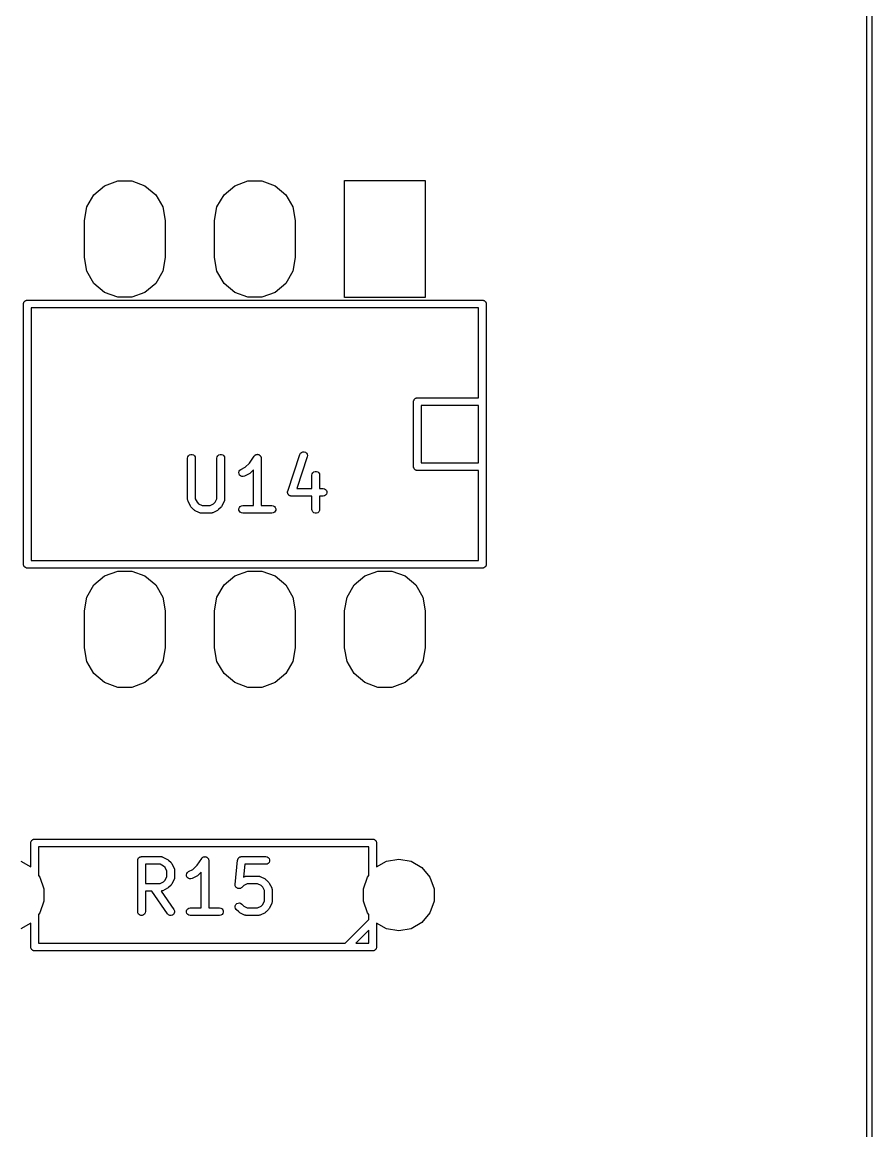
# Model space of a CAD drawing. Extents: x 10 to 287, y -200 to -10.
# Drawn here: x 195.45 to 212.05, y -107.61 to -85.95 of the extents above; entities that cross this region are included whole.
import ezdxf

# ---------------------------------------------------------------- set-up
doc = ezdxf.new("R2010")
doc.units = 0
doc.header["$MEASUREMENT"] = 0
doc.layers.add('BLACK', color=7, linetype='CONTINUOUS')

msp = doc.modelspace()

# ---------------------------------------------------------------- linework, layer by layer
at = {"layer": 'Black'}
for p, q in [((211.95, -129.95), (211.95, -30.05)), ((212.05, -30), (212.05, -130)), ((196.857, -89.3239), (197.066, -89.1481)), ((197.066, -89.1481), (197.323, -89.0546)), ((197.323, -89.0546), (197.597, -89.0546)), ((197.597, -89.0546), (197.854, -89.1481)), ((197.854, -89.1481), (198.063, -89.3239)), ((199.397, -89.3239), (199.606, -89.1481)), ((199.606, -89.1481), (199.863, -89.0546)), ((199.863, -89.0546), (200.137, -89.0546)), ((200.137, -89.0546), (200.394, -89.1481)), ((200.394, -89.1481), (200.603, -89.3239)), ((201.753, -91.333), (201.753, -89.047)), ((201.753, -89.047), (203.327, -89.047)), ((203.327, -89.047), (203.327, -91.333)), ((196.72, -89.5607), (196.857, -89.3239)), ((198.063, -89.3239), (198.2, -89.5607)), ((199.26, -89.5607), (199.397, -89.3239)), ((200.603, -89.3239), (200.74, -89.5607)), ((196.673, -89.83), (196.72, -89.5607)), ((198.2, -89.5607), (198.247, -89.83)), ((199.213, -89.83), (199.26, -89.5607)), ((200.74, -89.5607), (200.787, -89.83)), ((196.673, -90.55), (196.673, -89.83)), ((198.247, -89.83), (198.247, -90.55)), ((199.213, -90.55), (199.213, -89.83)), ((200.787, -89.83), (200.787, -90.55)), ((196.72, -90.8193), (196.673, -90.55)), ((198.247, -90.55), (198.2, -90.8193)), ((199.26, -90.8193), (199.213, -90.55)), ((200.787, -90.55), (200.74, -90.8193)), ((196.857, -91.0561), (196.72, -90.8193)), ((198.2, -90.8193), (198.063, -91.0561)), ((199.397, -91.0561), (199.26, -90.8193)), ((200.74, -90.8193), (200.603, -91.0561)), ((197.066, -91.2319), (196.857, -91.0561)), ((198.063, -91.0561), (197.854, -91.2319)), ((199.606, -91.2319), (199.397, -91.0561)), ((200.603, -91.0561), (200.394, -91.2319)), ((197.323, -91.3254), (197.066, -91.2319)), ((197.597, -91.3254), (197.323, -91.3254)), ((197.854, -91.2319), (197.597, -91.3254)), ((199.863, -91.3254), (199.606, -91.2319)), ((200.137, -91.3254), (199.863, -91.3254)), ((200.394, -91.2319), (200.137, -91.3254)), ((203.327, -91.333), (201.753, -91.333)), ((195.48, -91.46), (195.481, -91.4535)), ((195.48, -96.54), (195.48, -91.46)), ((195.481, -91.447), (195.483, -91.4408)), ((195.481, -91.4535), (195.481, -91.447)), ((195.483, -91.4408), (195.485, -91.4343)), ((195.485, -91.4343), (195.488, -91.4287)), ((195.488, -91.4287), (195.49, -91.4225)), ((195.49, -91.4225), (195.494, -91.4175)), ((195.494, -91.4175), (195.498, -91.4118)), ((195.498, -91.4118), (195.503, -91.4076)), ((195.503, -91.4076), (195.507, -91.4025)), ((195.507, -91.4025), (195.512, -91.3993)), ((195.512, -91.3993), (195.517, -91.395)), ((195.517, -91.395), (195.524, -91.3928)), ((195.524, -91.3928), (195.529, -91.3895)), ((195.529, -91.3895), (195.536, -91.3884)), ((195.536, -91.3884), (195.542, -91.3861)), ((195.542, -91.3861), (195.549, -91.3861)), ((195.549, -91.3861), (195.555, -91.385)), ((195.555, -91.385), (204.445, -91.385)), ((195.63, -91.535), (195.63, -96.465)), ((204.37, -91.535), (195.63, -91.535)), ((204.37, -93.29), (204.37, -91.535)), ((204.445, -91.385), (204.451, -91.3861)), ((204.451, -91.3861), (204.458, -91.3861)), ((204.458, -91.3861), (204.464, -91.3884)), ((204.464, -91.3884), (204.471, -91.3895)), ((204.471, -91.3895), (204.476, -91.3928)), ((204.476, -91.3928), (204.482, -91.395)), ((204.482, -91.395), (204.488, -91.3993)), ((204.488, -91.3993), (204.493, -91.4025)), ((204.493, -91.4025), (204.497, -91.4076)), ((204.497, -91.4076), (204.502, -91.4118)), ((204.502, -91.4118), (204.506, -91.4175)), ((204.506, -91.4175), (204.51, -91.4225)), ((204.51, -91.4225), (204.512, -91.4287)), ((204.512, -91.4287), (204.515, -91.4343)), ((204.515, -91.4343), (204.517, -91.4408)), ((204.517, -91.4408), (204.519, -91.447)), ((204.519, -91.447), (204.519, -91.4535)), ((204.519, -91.4535), (204.52, -91.46)), ((204.52, -91.46), (204.52, -96.54)), ((203.114, -93.3225), (203.118, -93.3168)), ((203.118, -93.3168), (203.123, -93.3126)), ((203.123, -93.3126), (203.127, -93.3075)), ((203.127, -93.3075), (203.132, -93.3043)), ((203.132, -93.3043), (203.137, -93.3)), ((203.137, -93.3), (203.144, -93.2978)), ((203.144, -93.2978), (203.149, -93.2945)), ((203.149, -93.2945), (203.156, -93.2934)), ((203.156, -93.2934), (203.162, -93.2911)), ((203.162, -93.2911), (203.169, -93.2911)), ((203.169, -93.2911), (203.175, -93.29)), ((203.175, -93.29), (204.37, -93.29)), ((203.1, -93.365), (203.101, -93.3585)), ((203.1, -94.635), (203.1, -93.365)), ((203.101, -93.352), (203.103, -93.3458)), ((203.101, -93.3585), (203.101, -93.352)), ((203.103, -93.3458), (203.105, -93.3393)), ((203.105, -93.3393), (203.108, -93.3337)), ((203.108, -93.3337), (203.11, -93.3275)), ((203.11, -93.3275), (203.114, -93.3225)), ((203.25, -93.44), (203.25, -94.56)), ((204.37, -93.44), (203.25, -93.44)), ((204.37, -94.56), (204.37, -93.44)), ((198.724, -94.4034), (198.749, -94.3945)), ((198.749, -94.3945), (198.775, -94.3945)), ((198.775, -94.3945), (198.799, -94.4034)), ((199.296, -94.4034), (199.32, -94.3945)), ((199.32, -94.3945), (199.346, -94.3945)), ((199.346, -94.3945), (199.371, -94.4034)), ((200.01, -94.4034), (200.019, -94.4004)), ((200.019, -94.4004), (200.027, -94.3964)), ((200.027, -94.3964), (200.031, -94.3959)), ((200.031, -94.3959), (200.035, -94.3945)), ((200.035, -94.3945), (200.044, -94.3945)), ((200.044, -94.3945), (200.052, -94.3935)), ((200.052, -94.3935), (200.056, -94.3945)), ((200.056, -94.3945), (200.061, -94.3945)), ((200.061, -94.3945), (200.069, -94.3976)), ((200.069, -94.3976), (200.078, -94.3997)), ((200.078, -94.3997), (200.081, -94.402)), ((200.643, -95.1113), (200.881, -94.397)), ((200.881, -94.397), (200.894, -94.3741)), ((200.894, -94.3741), (200.913, -94.3569)), ((200.913, -94.3569), (200.937, -94.3473)), ((200.937, -94.3473), (200.963, -94.3466)), ((200.963, -94.3466), (200.988, -94.3548)), ((200.988, -94.3548), (201.008, -94.371)), ((201.008, -94.371), (201.022, -94.3932)), ((201.022, -94.3932), (201.027, -94.4187)), ((198.687, -94.4684), (198.691, -94.4427)), ((198.687, -95.2779), (198.687, -94.4684)), ((198.691, -94.4427), (198.704, -94.4202)), ((198.704, -94.4202), (198.724, -94.4034)), ((198.799, -94.4034), (198.819, -94.4202)), ((198.819, -94.4202), (198.832, -94.4427)), ((198.832, -94.4427), (198.837, -94.4684)), ((198.837, -94.4684), (198.837, -95.2602)), ((199.258, -94.4684), (199.263, -94.4427)), ((199.258, -95.2602), (199.258, -94.4684)), ((199.263, -94.4427), (199.276, -94.4202)), ((199.276, -94.4202), (199.296, -94.4034)), ((199.371, -94.4034), (199.391, -94.4202)), ((199.391, -94.4202), (199.404, -94.4427)), ((199.404, -94.4427), (199.408, -94.4684)), ((199.408, -94.4684), (199.408, -95.2779)), ((199.813, -94.6448), (199.894, -94.5635)), ((199.894, -94.5635), (199.985, -94.4268)), ((199.985, -94.4268), (199.988, -94.4238)), ((199.988, -94.4238), (199.99, -94.4202)), ((199.99, -94.4202), (199.997, -94.4144)), ((199.997, -94.4144), (200.003, -94.4079)), ((200.003, -94.4079), (200.007, -94.4061)), ((200.007, -94.4061), (200.01, -94.4034)), ((200.081, -94.402), (200.085, -94.4034)), ((200.085, -94.4034), (200.092, -94.4092)), ((200.092, -94.4092), (200.099, -94.4141)), ((200.099, -94.4141), (200.102, -94.4175)), ((200.102, -94.4175), (200.105, -94.4202)), ((200.105, -94.4202), (200.11, -94.4279)), ((200.11, -94.4279), (200.115, -94.4351)), ((200.115, -94.4351), (200.116, -94.4391)), ((200.116, -94.4391), (200.118, -94.4427)), ((200.118, -94.4427), (200.12, -94.4515)), ((200.12, -94.4515), (200.122, -94.4601)), ((200.122, -94.4601), (200.122, -94.4643)), ((200.122, -94.4643), (200.123, -94.4684)), ((200.123, -94.4684), (200.123, -95.3934)), ((201.024, -94.4445), (200.818, -95.06)), ((201.027, -94.4187), (201.024, -94.4445)), ((203.25, -94.56), (204.37, -94.56)), ((199.687, -94.7496), (199.693, -94.7243)), ((199.69, -94.7755), (199.687, -94.7496)), ((199.702, -94.7988), (199.69, -94.7755)), ((199.693, -94.7243), (199.707, -94.7025)), ((199.721, -94.8167), (199.702, -94.7988)), ((199.707, -94.7025), (199.728, -94.687)), ((199.744, -94.827), (199.721, -94.8167)), ((199.728, -94.687), (199.813, -94.6448)), ((199.77, -94.8286), (199.744, -94.827)), ((199.795, -94.8212), (199.77, -94.8286)), ((199.891, -94.7736), (199.795, -94.8212)), ((199.9, -94.7664), (199.891, -94.7736)), ((199.91, -94.7595), (199.9, -94.7664)), ((199.973, -94.6971), (199.91, -94.7595)), ((199.973, -95.3934), (199.973, -94.6971)), ((201.115, -94.8017), (201.12, -94.7761)), ((201.115, -95.06), (201.115, -94.8017)), ((201.12, -94.7761), (201.133, -94.7535)), ((201.133, -94.7535), (201.153, -94.7368)), ((201.153, -94.7368), (201.177, -94.7279)), ((201.177, -94.7279), (201.204, -94.7279)), ((201.204, -94.7279), (201.228, -94.7368)), ((201.228, -94.7368), (201.248, -94.7535)), ((201.248, -94.7535), (201.261, -94.7761)), ((201.261, -94.7761), (201.265, -94.8017)), ((201.265, -94.8017), (201.265, -95.06)), ((203.101, -94.6415), (203.1, -94.635)), ((203.101, -94.648), (203.101, -94.6415)), ((203.103, -94.6542), (203.101, -94.648)), ((203.105, -94.6607), (203.103, -94.6542)), ((203.108, -94.6663), (203.105, -94.6607)), ((203.11, -94.6725), (203.108, -94.6663)), ((203.114, -94.6775), (203.11, -94.6725)), ((203.118, -94.6832), (203.114, -94.6775)), ((203.123, -94.6874), (203.118, -94.6832)), ((203.127, -94.6925), (203.123, -94.6874)), ((203.132, -94.6957), (203.127, -94.6925)), ((203.137, -94.7), (203.132, -94.6957)), ((203.144, -94.7022), (203.137, -94.7)), ((203.149, -94.7055), (203.144, -94.7022)), ((203.156, -94.7066), (203.149, -94.7055)), ((203.162, -94.7089), (203.156, -94.7066)), ((203.169, -94.7089), (203.162, -94.7089)), ((203.175, -94.71), (203.169, -94.7089)), ((204.37, -94.71), (203.175, -94.71)), ((204.37, -96.465), (204.37, -94.71)), ((198.837, -95.2602), (198.871, -95.3287)), ((199.224, -95.3287), (199.258, -95.2602)), ((200.639, -95.1371), (200.64, -95.1296)), ((200.64, -95.1425), (200.639, -95.1371)), ((200.64, -95.122), (200.642, -95.1168)), ((200.64, -95.1296), (200.64, -95.122)), ((200.64, -95.1481), (200.64, -95.1425)), ((200.643, -95.1552), (200.64, -95.1481)), ((200.642, -95.1168), (200.643, -95.1113)), ((200.645, -95.1626), (200.643, -95.1552)), ((200.647, -95.1673), (200.645, -95.1626)), ((200.649, -95.1725), (200.647, -95.1673)), ((200.654, -95.1784), (200.649, -95.1725)), ((200.658, -95.1848), (200.654, -95.1784)), ((200.663, -95.1883), (200.658, -95.1848)), ((200.666, -95.1925), (200.663, -95.1883)), ((200.673, -95.1963), (200.666, -95.1925)), ((200.679, -95.201), (200.673, -95.1963)), ((200.684, -95.2028), (200.679, -95.201)), ((200.689, -95.2055), (200.684, -95.2028)), ((200.696, -95.2068), (200.689, -95.2055)), ((200.703, -95.2092), (200.696, -95.2068)), ((200.709, -95.2091), (200.703, -95.2092)), ((200.714, -95.21), (200.709, -95.2091)), ((201.115, -95.21), (200.714, -95.21)), ((200.818, -95.06), (201.115, -95.06)), ((201.115, -95.4684), (201.115, -95.21)), ((201.265, -95.06), (201.333, -95.06)), ((201.333, -95.21), (201.265, -95.21)), ((201.265, -95.21), (201.265, -95.4684)), ((201.333, -95.06), (201.359, -95.0646)), ((201.359, -95.2055), (201.333, -95.21)), ((201.359, -95.0646), (201.382, -95.0776)), ((201.382, -95.1925), (201.359, -95.2055)), ((201.382, -95.0776), (201.398, -95.0975)), ((201.398, -95.1725), (201.382, -95.1925)), ((201.398, -95.0975), (201.407, -95.122)), ((201.407, -95.1481), (201.398, -95.1725)), ((201.407, -95.122), (201.407, -95.1481)), ((198.688, -95.2822), (198.687, -95.2779)), ((198.687, -95.2865), (198.688, -95.2822)), ((198.69, -95.2949), (198.687, -95.2865)), ((198.691, -95.3036), (198.69, -95.2949)), ((198.694, -95.3073), (198.691, -95.3036)), ((198.695, -95.3114), (198.694, -95.3073)), ((198.742, -95.4067), (198.695, -95.3114)), ((198.75, -95.4163), (198.742, -95.4067)), ((198.756, -95.4262), (198.75, -95.4163)), ((198.804, -95.4738), (198.756, -95.4262)), ((198.814, -95.4807), (198.804, -95.4738)), ((198.824, -95.4878), (198.814, -95.4807)), ((198.871, -95.3287), (198.902, -95.3591)), ((198.902, -95.3591), (198.97, -95.3934)), ((198.97, -95.3934), (199.125, -95.3934)), ((199.125, -95.3934), (199.194, -95.3591)), ((199.194, -95.3591), (199.224, -95.3287)), ((199.281, -95.4807), (199.272, -95.4878)), ((199.291, -95.4738), (199.281, -95.4807)), ((199.339, -95.4262), (199.291, -95.4738)), ((199.346, -95.4163), (199.339, -95.4262)), ((199.353, -95.4067), (199.346, -95.4163)), ((199.4, -95.3114), (199.353, -95.4067)), ((199.402, -95.3073), (199.4, -95.3114)), ((199.404, -95.3036), (199.402, -95.3073)), ((199.405, -95.2949), (199.404, -95.3036)), ((199.408, -95.2865), (199.405, -95.2949)), ((199.408, -95.2779), (199.408, -95.2822)), ((199.408, -95.2822), (199.408, -95.2865)), ((199.688, -95.4554), (199.697, -95.4309)), ((199.688, -95.4814), (199.688, -95.4554)), ((199.697, -95.5059), (199.688, -95.4814)), ((199.697, -95.4309), (199.714, -95.4109)), ((199.714, -95.4109), (199.736, -95.3979)), ((199.736, -95.3979), (199.762, -95.3934)), ((199.762, -95.3934), (199.973, -95.3934)), ((200.123, -95.3934), (200.333, -95.3934)), ((200.333, -95.3934), (200.359, -95.3979)), ((200.359, -95.3979), (200.382, -95.4109)), ((200.382, -95.4109), (200.398, -95.4309)), ((200.398, -95.4309), (200.407, -95.4554)), ((200.407, -95.4814), (200.398, -95.5059)), ((200.407, -95.4554), (200.407, -95.4814)), ((201.12, -95.494), (201.115, -95.4684)), ((201.265, -95.4684), (201.261, -95.494)), ((198.919, -95.5355), (198.824, -95.4878)), ((198.923, -95.5367), (198.919, -95.5355)), ((198.927, -95.5389), (198.923, -95.5367)), ((198.935, -95.5404), (198.927, -95.5389)), ((198.944, -95.5429), (198.935, -95.5404)), ((198.948, -95.5426), (198.944, -95.5429)), ((198.952, -95.5434), (198.948, -95.5426)), ((199.143, -95.5434), (198.952, -95.5434)), ((199.147, -95.5426), (199.143, -95.5434)), ((199.151, -95.5429), (199.147, -95.5426)), ((199.16, -95.5404), (199.151, -95.5429)), ((199.169, -95.5389), (199.16, -95.5404)), ((199.172, -95.5367), (199.169, -95.5389)), ((199.176, -95.5355), (199.172, -95.5367)), ((199.272, -95.4878), (199.176, -95.5355)), ((199.714, -95.5258), (199.697, -95.5059)), ((199.736, -95.5389), (199.714, -95.5258)), ((199.762, -95.5434), (199.736, -95.5389)), ((200.333, -95.5434), (199.762, -95.5434)), ((200.359, -95.5389), (200.333, -95.5434)), ((200.382, -95.5258), (200.359, -95.5389)), ((200.398, -95.5059), (200.382, -95.5258)), ((201.133, -95.5166), (201.12, -95.494)), ((201.153, -95.5333), (201.133, -95.5166)), ((201.177, -95.5422), (201.153, -95.5333)), ((201.204, -95.5422), (201.177, -95.5422)), ((201.228, -95.5333), (201.204, -95.5422)), ((201.248, -95.5166), (201.228, -95.5333)), ((201.261, -95.494), (201.248, -95.5166)), ((195.481, -96.5465), (195.48, -96.54)), ((195.481, -96.553), (195.481, -96.5465)), ((195.483, -96.5592), (195.481, -96.553)), ((195.485, -96.5657), (195.483, -96.5592)), ((195.488, -96.5713), (195.485, -96.5657)), ((195.63, -96.465), (204.37, -96.465)), ((204.515, -96.5657), (204.512, -96.5713)), ((204.517, -96.5592), (204.515, -96.5657)), ((204.519, -96.553), (204.517, -96.5592)), ((204.52, -96.54), (204.519, -96.5465)), ((204.519, -96.5465), (204.519, -96.553)), ((195.49, -96.5775), (195.488, -96.5713)), ((195.494, -96.5825), (195.49, -96.5775)), ((195.498, -96.5882), (195.494, -96.5825)), ((195.503, -96.5924), (195.498, -96.5882)), ((195.507, -96.5975), (195.503, -96.5924)), ((195.512, -96.6007), (195.507, -96.5975)), ((195.517, -96.605), (195.512, -96.6007)), ((195.524, -96.6072), (195.517, -96.605)), ((195.529, -96.6105), (195.524, -96.6072)), ((195.536, -96.6116), (195.529, -96.6105)), ((195.542, -96.6139), (195.536, -96.6116)), ((195.549, -96.6139), (195.542, -96.6139)), ((195.555, -96.615), (195.549, -96.6139)), ((204.445, -96.615), (195.555, -96.615)), ((196.857, -96.9439), (197.066, -96.7681)), ((197.066, -96.7681), (197.323, -96.6746)), ((197.323, -96.6746), (197.597, -96.6746)), ((197.597, -96.6746), (197.854, -96.7681)), ((197.854, -96.7681), (198.063, -96.9439)), ((199.397, -96.9439), (199.606, -96.7681)), ((199.606, -96.7681), (199.863, -96.6746)), ((199.863, -96.6746), (200.137, -96.6746)), ((200.137, -96.6746), (200.394, -96.7681)), ((200.394, -96.7681), (200.603, -96.9439)), ((201.937, -96.9439), (202.146, -96.7681)), ((202.146, -96.7681), (202.403, -96.6746)), ((202.403, -96.6746), (202.677, -96.6746)), ((202.677, -96.6746), (202.934, -96.7681)), ((202.934, -96.7681), (203.143, -96.9439)), ((204.451, -96.6139), (204.445, -96.615)), ((204.458, -96.6139), (204.451, -96.6139)), ((204.464, -96.6116), (204.458, -96.6139)), ((204.471, -96.6105), (204.464, -96.6116)), ((204.476, -96.6072), (204.471, -96.6105)), ((204.482, -96.605), (204.476, -96.6072)), ((204.488, -96.6007), (204.482, -96.605)), ((204.493, -96.5975), (204.488, -96.6007)), ((204.497, -96.5924), (204.493, -96.5975)), ((204.502, -96.5882), (204.497, -96.5924)), ((204.506, -96.5825), (204.502, -96.5882)), ((204.51, -96.5775), (204.506, -96.5825)), ((204.512, -96.5713), (204.51, -96.5775)), ((196.72, -97.1807), (196.857, -96.9439)), ((198.063, -96.9439), (198.2, -97.1807)), ((199.26, -97.1807), (199.397, -96.9439)), ((200.603, -96.9439), (200.74, -97.1807)), ((201.8, -97.1807), (201.937, -96.9439)), ((203.143, -96.9439), (203.28, -97.1807)), ((196.673, -97.45), (196.72, -97.1807)), ((198.2, -97.1807), (198.247, -97.45)), ((199.213, -97.45), (199.26, -97.1807)), ((200.74, -97.1807), (200.787, -97.45)), ((201.753, -97.45), (201.8, -97.1807)), ((203.28, -97.1807), (203.327, -97.45)), ((196.673, -98.17), (196.673, -97.45)), ((198.247, -97.45), (198.247, -98.17)), ((199.213, -98.17), (199.213, -97.45)), ((200.787, -97.45), (200.787, -98.17)), ((201.753, -98.17), (201.753, -97.45)), ((203.327, -97.45), (203.327, -98.17)), ((196.72, -98.4393), (196.673, -98.17)), ((198.247, -98.17), (198.2, -98.4393)), ((199.26, -98.4393), (199.213, -98.17)), ((200.787, -98.17), (200.74, -98.4393)), ((201.8, -98.4393), (201.753, -98.17)), ((203.327, -98.17), (203.28, -98.4393)), ((196.857, -98.6761), (196.72, -98.4393)), ((198.2, -98.4393), (198.063, -98.6761)), ((199.397, -98.6761), (199.26, -98.4393)), ((200.74, -98.4393), (200.603, -98.6761)), ((201.937, -98.6761), (201.8, -98.4393)), ((203.28, -98.4393), (203.143, -98.6761)), ((197.066, -98.8519), (196.857, -98.6761)), ((198.063, -98.6761), (197.854, -98.8519)), ((199.606, -98.8519), (199.397, -98.6761)), ((200.603, -98.6761), (200.394, -98.8519)), ((202.146, -98.8519), (201.937, -98.6761)), ((203.143, -98.6761), (202.934, -98.8519)), ((197.323, -98.9454), (197.066, -98.8519)), ((197.597, -98.9454), (197.323, -98.9454)), ((197.854, -98.8519), (197.597, -98.9454)), ((199.863, -98.9454), (199.606, -98.8519)), ((200.137, -98.9454), (199.863, -98.9454)), ((200.394, -98.8519), (200.137, -98.9454)), ((202.403, -98.9454), (202.146, -98.8519)), ((202.677, -98.9454), (202.403, -98.9454)), ((202.934, -98.8519), (202.677, -98.9454)), ((195.623, -101.984), (195.624, -101.978)), ((195.624, -101.971), (195.626, -101.965)), ((195.624, -101.978), (195.624, -101.971)), ((195.626, -101.965), (195.628, -101.958)), ((195.628, -101.958), (195.631, -101.953)), ((195.631, -101.953), (195.633, -101.947)), ((195.633, -101.947), (195.637, -101.941)), ((195.637, -101.941), (195.641, -101.936)), ((195.641, -101.936), (195.646, -101.932)), ((195.646, -101.932), (195.65, -101.927)), ((195.65, -101.927), (195.655, -101.923)), ((195.655, -101.923), (195.66, -101.919)), ((195.66, -101.919), (195.667, -101.917)), ((195.667, -101.917), (195.672, -101.914)), ((195.672, -101.914), (195.679, -101.912)), ((195.679, -101.912), (195.685, -101.91)), ((195.685, -101.91), (195.692, -101.91)), ((195.692, -101.91), (195.698, -101.909)), ((195.698, -101.909), (202.302, -101.909)), ((202.302, -101.909), (202.308, -101.91)), ((202.308, -101.91), (202.315, -101.91)), ((202.315, -101.91), (202.321, -101.912)), ((202.321, -101.912), (202.328, -101.914)), ((202.328, -101.914), (202.333, -101.917)), ((202.333, -101.917), (202.339, -101.919)), ((202.339, -101.919), (202.345, -101.923)), ((202.345, -101.923), (202.35, -101.927)), ((202.35, -101.927), (202.354, -101.932)), ((202.354, -101.932), (202.359, -101.936)), ((202.359, -101.936), (202.363, -101.941)), ((202.363, -101.941), (202.367, -101.947)), ((202.367, -101.947), (202.369, -101.953)), ((202.369, -101.953), (202.372, -101.958)), ((202.372, -101.958), (202.374, -101.965)), ((202.374, -101.965), (202.376, -101.971)), ((202.376, -101.971), (202.376, -101.978)), ((202.376, -101.978), (202.377, -101.984)), ((195.623, -102.453), (195.623, -101.984)), ((195.773, -102.059), (195.773, -102.621)), ((202.227, -102.059), (195.773, -102.059)), ((202.227, -102.621), (202.227, -102.059)), ((202.377, -101.984), (202.377, -102.453)), ((195.43, -102.341), (195.623, -102.453)), ((197.711, -102.325), (197.712, -102.319)), ((197.711, -103.325), (197.711, -102.325)), ((197.712, -102.312), (197.714, -102.306)), ((197.712, -102.319), (197.712, -102.312)), ((197.714, -102.306), (197.715, -102.3)), ((197.715, -102.3), (197.719, -102.294)), ((197.719, -102.294), (197.721, -102.288)), ((197.721, -102.288), (197.725, -102.283)), ((197.725, -102.283), (197.728, -102.277)), ((197.728, -102.277), (197.733, -102.273)), ((197.733, -102.273), (197.738, -102.268)), ((197.738, -102.268), (197.743, -102.265)), ((197.743, -102.265), (197.748, -102.26)), ((197.748, -102.26), (197.754, -102.258)), ((197.754, -102.258), (197.76, -102.255)), ((197.76, -102.255), (197.767, -102.254)), ((197.767, -102.254), (197.773, -102.252)), ((197.773, -102.252), (197.779, -102.252)), ((197.779, -102.252), (197.786, -102.25)), ((197.786, -102.25), (198.167, -102.25)), ((197.861, -102.4), (197.861, -102.774)), ((198.149, -102.4), (197.861, -102.4)), ((198.217, -102.435), (198.149, -102.4)), ((198.167, -102.25), (198.171, -102.251)), ((198.171, -102.251), (198.175, -102.251)), ((198.175, -102.251), (198.184, -102.253)), ((198.184, -102.253), (198.192, -102.255)), ((198.192, -102.255), (198.196, -102.257)), ((198.196, -102.257), (198.2, -102.258)), ((198.2, -102.258), (198.295, -102.306)), ((198.295, -102.306), (198.305, -102.313)), ((198.305, -102.313), (198.315, -102.32)), ((198.315, -102.32), (198.363, -102.368)), ((198.363, -102.368), (198.369, -102.377)), ((198.369, -102.377), (198.377, -102.387)), ((198.377, -102.387), (198.424, -102.482)), ((198.87, -102.42), (198.961, -102.284)), ((198.961, -102.284), (198.964, -102.281)), ((198.964, -102.281), (198.966, -102.277)), ((198.966, -102.277), (198.973, -102.271)), ((198.973, -102.271), (198.979, -102.265)), ((198.979, -102.265), (198.983, -102.263)), ((198.983, -102.263), (198.986, -102.26)), ((198.986, -102.26), (198.995, -102.257)), ((198.995, -102.257), (199.003, -102.253)), ((199.003, -102.253), (199.007, -102.253)), ((199.007, -102.253), (199.011, -102.252)), ((199.011, -102.252), (199.02, -102.252)), ((199.02, -102.252), (199.029, -102.251)), ((199.029, -102.251), (199.033, -102.252)), ((199.033, -102.252), (199.037, -102.252)), ((199.037, -102.252), (199.045, -102.255)), ((199.045, -102.255), (199.054, -102.257)), ((199.054, -102.257), (199.057, -102.259)), ((199.057, -102.259), (199.061, -102.26)), ((199.061, -102.26), (199.068, -102.266)), ((199.068, -102.266), (199.076, -102.271)), ((199.076, -102.271), (199.078, -102.275)), ((199.078, -102.275), (199.081, -102.277)), ((199.081, -102.277), (199.086, -102.285)), ((199.086, -102.285), (199.091, -102.292)), ((199.091, -102.292), (199.092, -102.296)), ((199.092, -102.296), (199.094, -102.3)), ((199.094, -102.3), (199.096, -102.309)), ((199.096, -102.309), (199.098, -102.317)), ((199.098, -102.317), (199.098, -102.321)), ((199.098, -102.321), (199.099, -102.325)), ((199.099, -102.325), (199.099, -103.25)), ((199.616, -102.794), (199.663, -102.318)), ((199.663, -102.318), (199.664, -102.315)), ((199.664, -102.312), (199.668, -102.303)), ((199.664, -102.315), (199.664, -102.312)), ((199.668, -102.303), (199.671, -102.293)), ((199.671, -102.293), (199.672, -102.291)), ((199.672, -102.291), (199.673, -102.288)), ((199.673, -102.288), (199.68, -102.28)), ((199.68, -102.28), (199.686, -102.272)), ((199.686, -102.272), (199.688, -102.27)), ((199.688, -102.27), (199.69, -102.268)), ((199.69, -102.268), (199.699, -102.263)), ((199.699, -102.263), (199.707, -102.257)), ((199.707, -102.257), (199.71, -102.256)), ((199.71, -102.256), (199.712, -102.255)), ((199.712, -102.255), (199.723, -102.253)), ((199.723, -102.253), (199.732, -102.251)), ((199.732, -102.251), (199.735, -102.251)), ((199.735, -102.251), (199.738, -102.25)), ((199.738, -102.25), (200.214, -102.25)), ((199.806, -102.4), (199.781, -102.649)), ((200.214, -102.4), (199.806, -102.4)), ((200.214, -102.25), (200.24, -102.255)), ((200.24, -102.396), (200.214, -102.4)), ((200.24, -102.255), (200.262, -102.268)), ((200.262, -102.383), (200.24, -102.396)), ((200.262, -102.268), (200.279, -102.288)), ((200.279, -102.363), (200.262, -102.383)), ((200.279, -102.288), (200.288, -102.312)), ((200.288, -102.338), (200.279, -102.363)), ((200.288, -102.312), (200.288, -102.338)), ((202.377, -102.453), (202.57, -102.341)), ((202.57, -102.341), (202.81, -102.299)), ((202.81, -102.299), (203.05, -102.341)), ((203.05, -102.341), (203.261, -102.463)), ((195.773, -102.621), (195.797, -102.649)), ((198.248, -102.465), (198.217, -102.435)), ((198.282, -102.534), (198.248, -102.465)), ((198.282, -102.641), (198.282, -102.534)), ((198.424, -102.482), (198.425, -102.486)), ((198.425, -102.486), (198.428, -102.49)), ((198.428, -102.49), (198.429, -102.499)), ((198.429, -102.499), (198.432, -102.507)), ((198.432, -102.507), (198.431, -102.512)), ((198.431, -102.512), (198.432, -102.516)), ((198.432, -102.516), (198.432, -102.659)), ((198.663, -102.607), (198.669, -102.581)), ((198.666, -102.632), (198.663, -102.607)), ((198.669, -102.581), (198.684, -102.56)), ((198.684, -102.56), (198.705, -102.544)), ((198.705, -102.544), (198.789, -102.502)), ((198.789, -102.502), (198.87, -102.42)), ((198.877, -102.623), (198.867, -102.631)), ((198.886, -102.617), (198.877, -102.623)), ((198.949, -102.554), (198.886, -102.617)), ((198.949, -103.25), (198.949, -102.554)), ((202.203, -102.649), (202.227, -102.621)), ((203.261, -102.463), (203.417, -102.649)), ((195.797, -102.649), (195.881, -102.878)), ((197.861, -102.774), (198.149, -102.774)), ((198.149, -102.774), (198.217, -102.74)), ((198.217, -102.74), (198.248, -102.71)), ((198.248, -102.71), (198.282, -102.641)), ((198.363, -102.807), (198.315, -102.855)), ((198.369, -102.797), (198.363, -102.807)), ((198.377, -102.787), (198.369, -102.797)), ((198.424, -102.692), (198.377, -102.787)), ((198.425, -102.688), (198.424, -102.692)), ((198.428, -102.684), (198.425, -102.688)), ((198.429, -102.676), (198.428, -102.684)), ((198.432, -102.667), (198.429, -102.676)), ((198.432, -102.659), (198.431, -102.663)), ((198.431, -102.663), (198.432, -102.667)), ((198.678, -102.656), (198.666, -102.632)), ((198.697, -102.674), (198.678, -102.656)), ((198.721, -102.684), (198.697, -102.674)), ((198.747, -102.686), (198.721, -102.684)), ((198.772, -102.678), (198.747, -102.686)), ((198.867, -102.631), (198.772, -102.678)), ((199.616, -102.795), (199.616, -102.794)), ((199.617, -102.808), (199.616, -102.795)), ((199.616, -102.795), (199.616, -102.795)), ((199.618, -102.82), (199.617, -102.808)), ((199.618, -102.821), (199.618, -102.82)), ((199.623, -102.832), (199.618, -102.821)), ((199.618, -102.821), (199.618, -102.821)), ((199.629, -102.844), (199.623, -102.832)), ((199.629, -102.845), (199.629, -102.844)), ((199.629, -102.844), (199.629, -102.844)), ((199.638, -102.853), (199.629, -102.845)), ((199.783, -102.816), (199.744, -102.855)), ((199.781, -102.649), (199.8, -102.639)), ((199.851, -102.781), (199.783, -102.816)), ((199.8, -102.639), (199.804, -102.638)), ((199.804, -102.638), (199.808, -102.636)), ((199.808, -102.636), (199.816, -102.634)), ((199.816, -102.634), (199.825, -102.632)), ((199.825, -102.632), (199.829, -102.632)), ((199.829, -102.632), (199.833, -102.631)), ((199.833, -102.631), (200.071, -102.631)), ((200.054, -102.781), (199.851, -102.781)), ((200.122, -102.816), (200.054, -102.781)), ((200.071, -102.631), (200.076, -102.632)), ((200.076, -102.632), (200.08, -102.632)), ((200.08, -102.632), (200.088, -102.634)), ((200.088, -102.634), (200.097, -102.636)), ((200.097, -102.636), (200.101, -102.638)), ((200.101, -102.638), (200.105, -102.639)), ((200.105, -102.639), (200.2, -102.687)), ((200.153, -102.846), (200.122, -102.816)), ((200.2, -102.687), (200.21, -102.694)), ((200.21, -102.694), (200.22, -102.701)), ((200.22, -102.701), (200.267, -102.749)), ((200.267, -102.749), (200.274, -102.758)), ((200.274, -102.758), (200.281, -102.768)), ((200.281, -102.768), (200.329, -102.863)), ((202.119, -102.878), (202.203, -102.649)), ((203.417, -102.649), (203.501, -102.878)), ((195.881, -102.878), (195.881, -103.122)), ((197.985, -102.924), (197.861, -102.924)), ((197.861, -102.924), (197.861, -103.325)), ((198.296, -103.368), (197.985, -102.924)), ((198.171, -102.923), (198.168, -102.924)), ((198.168, -102.924), (198.419, -103.282)), ((198.175, -102.924), (198.171, -102.923)), ((198.184, -102.921), (198.175, -102.924)), ((198.192, -102.92), (198.184, -102.921)), ((198.196, -102.918), (198.192, -102.92)), ((198.2, -102.916), (198.196, -102.918)), ((198.295, -102.869), (198.2, -102.916)), ((198.305, -102.861), (198.295, -102.869)), ((198.315, -102.855), (198.305, -102.861)), ((199.647, -102.862), (199.638, -102.853)), ((199.647, -102.863), (199.647, -102.862)), ((199.659, -102.868), (199.647, -102.863)), ((199.647, -102.863), (199.647, -102.863)), ((199.67, -102.874), (199.659, -102.868)), ((199.671, -102.874), (199.67, -102.874)), ((199.684, -102.875), (199.671, -102.874)), ((199.671, -102.874), (199.671, -102.874)), ((199.696, -102.876), (199.684, -102.875)), ((199.697, -102.876), (199.696, -102.876)), ((199.709, -102.873), (199.697, -102.876)), ((199.697, -102.876), (199.697, -102.876)), ((199.721, -102.87), (199.709, -102.873)), ((199.722, -102.87), (199.721, -102.87)), ((199.732, -102.862), (199.722, -102.87)), ((199.722, -102.87), (199.722, -102.87)), ((199.743, -102.855), (199.732, -102.862)), ((199.744, -102.855), (199.743, -102.855)), ((199.743, -102.855), (199.743, -102.855)), ((200.187, -102.915), (200.153, -102.846)), ((200.187, -103.117), (200.187, -102.915)), ((200.329, -102.863), (200.33, -102.867)), ((200.33, -102.867), (200.332, -102.871)), ((200.332, -102.871), (200.334, -102.88)), ((200.334, -102.88), (200.336, -102.888)), ((200.336, -102.888), (200.336, -102.893)), ((200.336, -102.893), (200.337, -102.897)), ((200.337, -102.897), (200.337, -103.135)), ((202.119, -103.122), (202.119, -102.878)), ((203.501, -102.878), (203.501, -103.122)), ((195.881, -103.122), (195.797, -103.351)), ((198.673, -103.288), (198.69, -103.268)), ((198.69, -103.268), (198.712, -103.255)), ((198.712, -103.255), (198.738, -103.25)), ((198.738, -103.25), (198.949, -103.25)), ((199.099, -103.25), (199.31, -103.25)), ((199.31, -103.25), (199.335, -103.255)), ((199.335, -103.255), (199.358, -103.268)), ((199.358, -103.268), (199.374, -103.288)), ((199.616, -103.237), (199.618, -103.211)), ((199.623, -103.262), (199.616, -103.237)), ((199.618, -103.211), (199.629, -103.187)), ((199.637, -103.283), (199.623, -103.262)), ((199.629, -103.187), (199.647, -103.169)), ((199.647, -103.169), (199.671, -103.158)), ((199.671, -103.158), (199.697, -103.155)), ((199.697, -103.155), (199.722, -103.162)), ((199.722, -103.162), (199.744, -103.177)), ((199.744, -103.177), (199.783, -103.216)), ((199.783, -103.216), (199.851, -103.25)), ((199.851, -103.25), (200.054, -103.25)), ((200.054, -103.25), (200.122, -103.216)), ((200.122, -103.216), (200.153, -103.186)), ((200.153, -103.186), (200.187, -103.117)), ((200.274, -103.273), (200.267, -103.283)), ((200.281, -103.264), (200.274, -103.273)), ((200.329, -103.168), (200.281, -103.264)), ((200.33, -103.164), (200.329, -103.168)), ((200.332, -103.161), (200.33, -103.164)), ((200.334, -103.152), (200.332, -103.161)), ((200.336, -103.143), (200.334, -103.152)), ((200.337, -103.135), (200.336, -103.139)), ((200.336, -103.139), (200.336, -103.143)), ((202.203, -103.351), (202.119, -103.122)), ((203.501, -103.122), (203.417, -103.351)), ((195.797, -103.351), (195.773, -103.379)), ((195.773, -103.379), (195.773, -103.941)), ((197.715, -103.351), (197.711, -103.325)), ((197.728, -103.374), (197.715, -103.351)), ((197.748, -103.39), (197.728, -103.374)), ((197.773, -103.399), (197.748, -103.39)), ((197.799, -103.399), (197.773, -103.399)), ((197.823, -103.39), (197.799, -103.399)), ((197.843, -103.374), (197.823, -103.39)), ((197.856, -103.351), (197.843, -103.374)), ((197.861, -103.325), (197.856, -103.351)), ((198.314, -103.387), (198.296, -103.368)), ((198.338, -103.398), (198.314, -103.387)), ((198.364, -103.4), (198.338, -103.398)), ((198.389, -103.393), (198.364, -103.4)), ((198.41, -103.378), (198.389, -103.393)), ((198.425, -103.357), (198.41, -103.378)), ((198.419, -103.282), (198.43, -103.306)), ((198.432, -103.332), (198.425, -103.357)), ((198.43, -103.306), (198.432, -103.332)), ((198.664, -103.312), (198.673, -103.288)), ((198.664, -103.338), (198.664, -103.312)), ((198.673, -103.363), (198.664, -103.338)), ((198.69, -103.383), (198.673, -103.363)), ((198.712, -103.396), (198.69, -103.383)), ((198.738, -103.4), (198.712, -103.396)), ((199.31, -103.4), (198.738, -103.4)), ((199.335, -103.396), (199.31, -103.4)), ((199.358, -103.383), (199.335, -103.396)), ((199.374, -103.363), (199.358, -103.383)), ((199.374, -103.288), (199.383, -103.312)), ((199.383, -103.338), (199.374, -103.363)), ((199.383, -103.312), (199.383, -103.338)), ((199.685, -103.331), (199.637, -103.283)), ((199.695, -103.338), (199.685, -103.331)), ((199.705, -103.345), (199.695, -103.338)), ((199.8, -103.392), (199.705, -103.345)), ((199.804, -103.394), (199.8, -103.392)), ((199.808, -103.396), (199.804, -103.394)), ((199.816, -103.397), (199.808, -103.396)), ((199.825, -103.4), (199.816, -103.397)), ((199.829, -103.4), (199.825, -103.4)), ((199.833, -103.4), (199.829, -103.4)), ((200.071, -103.4), (199.833, -103.4)), ((200.076, -103.4), (200.071, -103.4)), ((200.08, -103.4), (200.076, -103.4)), ((200.088, -103.397), (200.08, -103.4)), ((200.097, -103.396), (200.088, -103.397)), ((200.101, -103.394), (200.097, -103.396)), ((200.105, -103.392), (200.101, -103.394)), ((200.2, -103.345), (200.105, -103.392)), ((200.21, -103.338), (200.2, -103.345)), ((200.22, -103.331), (200.21, -103.338)), ((200.267, -103.283), (200.22, -103.331)), ((201.763, -103.941), (202.227, -103.477)), ((202.227, -103.379), (202.203, -103.351)), ((202.227, -103.477), (202.227, -103.379)), ((203.417, -103.351), (203.261, -103.537)), ((195.623, -103.547), (195.43, -103.659)), ((195.623, -104.016), (195.623, -103.547)), ((202.227, -103.689), (201.975, -103.941)), ((202.227, -103.941), (202.227, -103.689)), ((202.57, -103.659), (202.377, -103.547)), ((202.377, -103.547), (202.377, -104.016)), ((202.81, -103.701), (202.57, -103.659)), ((203.05, -103.659), (202.81, -103.701)), ((203.261, -103.537), (203.05, -103.659)), ((195.624, -104.022), (195.623, -104.016)), ((195.624, -104.029), (195.624, -104.022)), ((195.626, -104.035), (195.624, -104.029)), ((195.628, -104.042), (195.626, -104.035)), ((195.631, -104.047), (195.628, -104.042)), ((195.633, -104.053), (195.631, -104.047)), ((195.637, -104.059), (195.633, -104.053)), ((195.641, -104.064), (195.637, -104.059)), ((195.646, -104.068), (195.641, -104.064)), ((195.65, -104.073), (195.646, -104.068)), ((195.655, -104.077), (195.65, -104.073)), ((195.66, -104.081), (195.655, -104.077)), ((195.667, -104.083), (195.66, -104.081)), ((195.672, -104.086), (195.667, -104.083)), ((195.679, -104.088), (195.672, -104.086)), ((195.685, -104.09), (195.679, -104.088)), ((195.692, -104.09), (195.685, -104.09)), ((195.698, -104.091), (195.692, -104.09)), ((202.302, -104.091), (195.698, -104.091)), ((195.773, -103.941), (201.763, -103.941)), ((201.975, -103.941), (202.227, -103.941)), ((202.308, -104.09), (202.302, -104.091)), ((202.315, -104.09), (202.308, -104.09)), ((202.321, -104.088), (202.315, -104.09)), ((202.328, -104.086), (202.321, -104.088)), ((202.333, -104.083), (202.328, -104.086)), ((202.339, -104.081), (202.333, -104.083)), ((202.345, -104.077), (202.339, -104.081)), ((202.35, -104.073), (202.345, -104.077)), ((202.354, -104.068), (202.35, -104.073)), ((202.359, -104.064), (202.354, -104.068)), ((202.363, -104.059), (202.359, -104.064)), ((202.367, -104.053), (202.363, -104.059)), ((202.369, -104.047), (202.367, -104.053)), ((202.372, -104.042), (202.369, -104.047)), ((202.374, -104.035), (202.372, -104.042)), ((202.376, -104.029), (202.374, -104.035)), ((202.377, -104.016), (202.376, -104.022)), ((202.376, -104.022), (202.376, -104.029))]:
    msp.add_line(p, q, dxfattribs=at)

doc.saveas('drawing.dxf')
